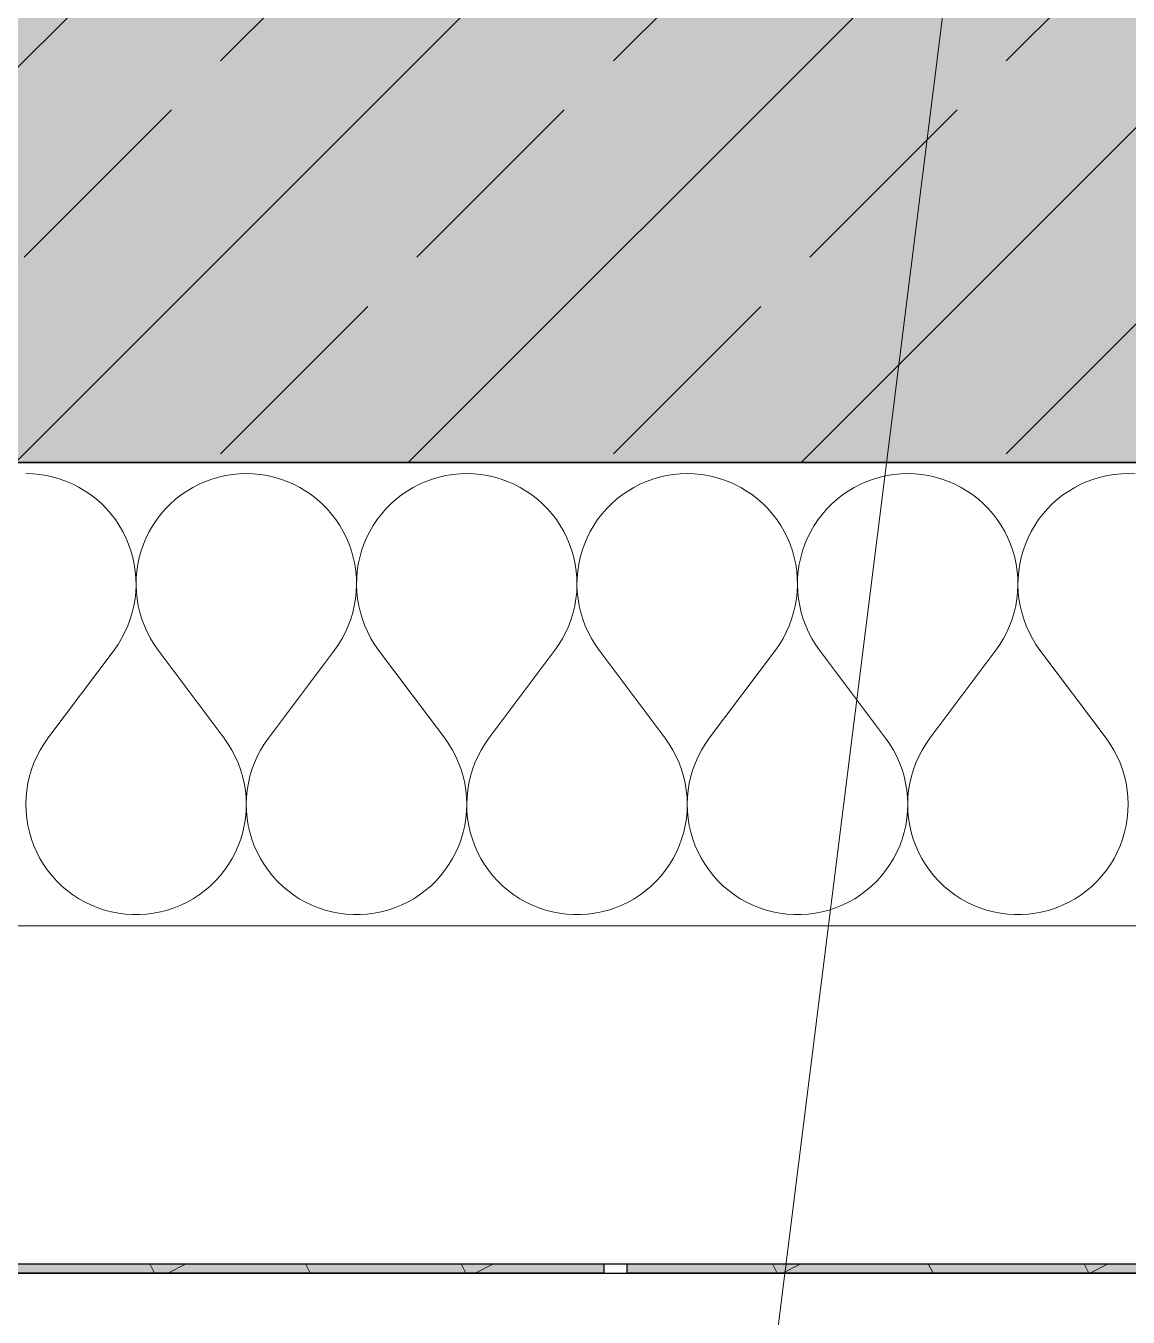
# Model space of a CAD drawing. Header units: metres. Extents: x -22.4 to 53.1, y 133.6 to 157.9.
# Drawn here: x 26.463 to 26.94, y 137.471 to 138.029 of the extents above; entities that cross this region are included whole.
import ezdxf

# ---------------------------------------------------------------- set-up
doc = ezdxf.new("R2010")
doc.units = ezdxf.units.M
doc.header["$MEASUREMENT"] = 0
doc.linetypes.add('Wipeout_Contour', pattern=[1, 0, -1])
for name, color, linetype in [('10  Fassade', 7, 'Continuous'), ('10  Fassade_Deckschraffur', 7, 'Continuous'), ('10  Fassade_Schnittschraffur', 7, 'Continuous'), ('10  Treppen + Rampen', 7, 'Continuous'), ('10  Wand Massiv', 7, 'Continuous'), ('10  Wand Massiv_Schnittschraffur', 7, 'Continuous'), ('40  Bemaßung 1_50 Achse', 7, 'Continuous')]:
    doc.layers.add(name, color=color, linetype=linetype)
pattern_1 = [(26.86749, (-110.10794, 75.264664), (-0.027115717, 0.053523246), []), (116.86749, (-110.10794, 75.264664), (0.053523246, 0.027115717), [])]

# ---------------------------------------------------------------- blocks, each defined once
blk = doc.blocks.new('*X62', base_point=(-23.4289, 120.77961))
at = {"layer": '10  Wand Massiv_Schnittschraffur', "color": 98, "linetype": 'Continuous', "lineweight": 13, "ltscale": 1000, "true_color": 0x000100}
for p, q in [((26.4665, 137.83505), (26.46349, 137.83515)), ((26.4695, 137.83477), (26.4665, 137.83505)), ((26.47247, 137.83429), (26.4695, 137.83477)), ((26.47541, 137.83363), (26.47247, 137.83429)), ((26.54974, 137.83429), (26.5468, 137.83363)), ((26.55272, 137.83477), (26.54974, 137.83429)), ((26.55571, 137.83505), (26.55272, 137.83477)), ((26.55872, 137.83515), (26.55571, 137.83505)), ((26.56174, 137.83505), (26.55872, 137.83515)), ((26.56473, 137.83477), (26.56174, 137.83505)), ((26.56771, 137.83429), (26.56473, 137.83477)), ((26.57065, 137.83363), (26.56771, 137.83429)), ((26.64498, 137.83429), (26.64204, 137.83363)), ((26.64795, 137.83477), (26.64498, 137.83429)), ((26.65095, 137.83505), (26.64795, 137.83477)), ((26.65396, 137.83515), (26.65095, 137.83505)), ((26.65697, 137.83505), (26.65396, 137.83515)), ((26.65997, 137.83477), (26.65697, 137.83505)), ((26.66295, 137.83429), (26.65997, 137.83477)), ((26.66588, 137.83363), (26.66295, 137.83429)), ((26.74022, 137.83429), (26.73728, 137.83363)), ((26.74319, 137.83477), (26.74022, 137.83429)), ((26.74619, 137.83505), (26.74319, 137.83477)), ((26.7492, 137.83515), (26.74619, 137.83505)), ((26.75221, 137.83505), (26.7492, 137.83515)), ((26.75521, 137.83477), (26.75221, 137.83505)), ((26.75818, 137.83429), (26.75521, 137.83477)), ((26.76112, 137.83363), (26.75818, 137.83429)), ((26.83546, 137.83429), (26.83252, 137.83363)), ((26.83843, 137.83477), (26.83546, 137.83429)), ((26.84143, 137.83505), (26.83843, 137.83477)), ((26.84444, 137.83515), (26.84143, 137.83505)), ((26.84745, 137.83505), (26.84444, 137.83515)), ((26.85045, 137.83477), (26.84745, 137.83505)), ((26.85342, 137.83429), (26.85045, 137.83477)), ((26.85636, 137.83363), (26.85342, 137.83429)), ((26.93069, 137.83429), (26.92775, 137.83363)), ((26.93367, 137.83477), (26.93069, 137.83429)), ((26.93667, 137.83505), (26.93367, 137.83477)), ((26.93968, 137.83515), (26.93667, 137.83505)), ((26.94269, 137.83505), (26.93968, 137.83515)), ((26.4783, 137.83278), (26.47541, 137.83363)), ((26.48113, 137.83176), (26.4783, 137.83278)), ((26.48389, 137.83055), (26.48113, 137.83176)), ((26.48657, 137.82918), (26.48389, 137.83055)), ((26.48916, 137.82763), (26.48657, 137.82918)), ((26.53564, 137.82918), (26.53305, 137.82763)), ((26.53832, 137.83055), (26.53564, 137.82918)), ((26.54108, 137.83176), (26.53832, 137.83055)), ((26.54391, 137.83278), (26.54108, 137.83176)), ((26.5468, 137.83363), (26.54391, 137.83278)), ((26.57354, 137.83278), (26.57065, 137.83363)), ((26.57637, 137.83176), (26.57354, 137.83278)), ((26.57913, 137.83055), (26.57637, 137.83176)), ((26.58181, 137.82918), (26.57913, 137.83055)), ((26.5844, 137.82763), (26.58181, 137.82918)), ((26.63088, 137.82918), (26.62829, 137.82763)), ((26.63356, 137.83055), (26.63088, 137.82918)), ((26.63632, 137.83176), (26.63356, 137.83055)), ((26.63915, 137.83278), (26.63632, 137.83176)), ((26.64204, 137.83363), (26.63915, 137.83278)), ((26.66878, 137.83278), (26.66588, 137.83363)), ((26.67161, 137.83176), (26.66878, 137.83278)), ((26.67437, 137.83055), (26.67161, 137.83176)), ((26.67705, 137.82918), (26.67437, 137.83055)), ((26.67963, 137.82763), (26.67705, 137.82918)), ((26.72612, 137.82918), (26.72353, 137.82763)), ((26.72879, 137.83055), (26.72612, 137.82918)), ((26.73156, 137.83176), (26.72879, 137.83055)), ((26.73439, 137.83278), (26.73156, 137.83176)), ((26.73728, 137.83363), (26.73439, 137.83278)), ((26.76401, 137.83278), (26.76112, 137.83363)), ((26.76685, 137.83176), (26.76401, 137.83278)), ((26.76961, 137.83055), (26.76685, 137.83176)), ((26.77229, 137.82918), (26.76961, 137.83055)), ((26.77487, 137.82763), (26.77229, 137.82918)), ((26.82135, 137.82918), (26.81877, 137.82763)), ((26.82403, 137.83055), (26.82135, 137.82918)), ((26.82679, 137.83176), (26.82403, 137.83055)), ((26.82963, 137.83278), (26.82679, 137.83176)), ((26.83252, 137.83363), (26.82963, 137.83278)), ((26.85925, 137.83278), (26.85636, 137.83363)), ((26.86208, 137.83176), (26.85925, 137.83278)), ((26.86484, 137.83055), (26.86208, 137.83176)), ((26.86752, 137.82918), (26.86484, 137.83055)), ((26.87011, 137.82763), (26.86752, 137.82918)), ((26.91659, 137.82918), (26.914, 137.82763)), ((26.91927, 137.83055), (26.91659, 137.82918)), ((26.92203, 137.83176), (26.91927, 137.83055)), ((26.92486, 137.83278), (26.92203, 137.83176)), ((26.92775, 137.83363), (26.92486, 137.83278)), ((26.49164, 137.82593), (26.48916, 137.82763)), ((26.49401, 137.82407), (26.49164, 137.82593)), ((26.49626, 137.82207), (26.49401, 137.82407)), ((26.5282, 137.82407), (26.52595, 137.82207)), ((26.53057, 137.82593), (26.5282, 137.82407)), ((26.53305, 137.82763), (26.53057, 137.82593)), ((26.58688, 137.82593), (26.5844, 137.82763)), ((26.58925, 137.82407), (26.58688, 137.82593)), ((26.5915, 137.82207), (26.58925, 137.82407)), ((26.62343, 137.82407), (26.62118, 137.82207)), ((26.62581, 137.82593), (26.62343, 137.82407)), ((26.62829, 137.82763), (26.62581, 137.82593)), ((26.68212, 137.82593), (26.67963, 137.82763)), ((26.68449, 137.82407), (26.68212, 137.82593)), ((26.68674, 137.82207), (26.68449, 137.82407)), ((26.71867, 137.82407), (26.71642, 137.82207)), ((26.72104, 137.82593), (26.71867, 137.82407)), ((26.72353, 137.82763), (26.72104, 137.82593)), ((26.77736, 137.82593), (26.77487, 137.82763)), ((26.77973, 137.82407), (26.77736, 137.82593)), ((26.78198, 137.82207), (26.77973, 137.82407)), ((26.81391, 137.82407), (26.81166, 137.82207)), ((26.81628, 137.82593), (26.81391, 137.82407)), ((26.81877, 137.82763), (26.81628, 137.82593)), ((26.8726, 137.82593), (26.87011, 137.82763)), ((26.87497, 137.82407), (26.8726, 137.82593)), ((26.87722, 137.82207), (26.87497, 137.82407)), ((26.90915, 137.82407), (26.9069, 137.82207)), ((26.91152, 137.82593), (26.90915, 137.82407)), ((26.914, 137.82763), (26.91152, 137.82593)), ((26.49838, 137.81993), (26.49626, 137.82207)), ((26.50036, 137.81766), (26.49838, 137.81993)), ((26.50219, 137.81527), (26.50036, 137.81766)), ((26.52185, 137.81766), (26.52002, 137.81527)), ((26.52383, 137.81993), (26.52185, 137.81766)), ((26.52595, 137.82207), (26.52383, 137.81993)), ((26.59362, 137.81993), (26.5915, 137.82207)), ((26.5956, 137.81766), (26.59362, 137.81993)), ((26.59743, 137.81527), (26.5956, 137.81766)), ((26.61709, 137.81766), (26.61526, 137.81527)), ((26.61907, 137.81993), (26.61709, 137.81766)), ((26.62118, 137.82207), (26.61907, 137.81993)), ((26.68886, 137.81993), (26.68674, 137.82207)), ((26.69084, 137.81766), (26.68886, 137.81993)), ((26.69267, 137.81527), (26.69084, 137.81766)), ((26.71233, 137.81766), (26.71049, 137.81527)), ((26.7143, 137.81993), (26.71233, 137.81766)), ((26.71642, 137.82207), (26.7143, 137.81993)), ((26.7841, 137.81993), (26.78198, 137.82207)), ((26.78608, 137.81766), (26.7841, 137.81993)), ((26.78791, 137.81527), (26.78608, 137.81766)), ((26.80756, 137.81766), (26.80573, 137.81527)), ((26.80954, 137.81993), (26.80756, 137.81766)), ((26.81166, 137.82207), (26.80954, 137.81993)), ((26.87933, 137.81993), (26.87722, 137.82207)), ((26.88131, 137.81766), (26.87933, 137.81993)), ((26.88314, 137.81527), (26.88131, 137.81766)), ((26.9028, 137.81766), (26.90097, 137.81527)), ((26.90478, 137.81993), (26.9028, 137.81766)), ((26.9069, 137.82207), (26.90478, 137.81993)), ((26.50387, 137.81276), (26.50219, 137.81527)), ((26.50538, 137.81016), (26.50387, 137.81276)), ((26.51834, 137.81276), (26.51683, 137.81016)), ((26.52002, 137.81527), (26.51834, 137.81276)), ((26.59911, 137.81276), (26.59743, 137.81527)), ((26.60062, 137.81016), (26.59911, 137.81276)), ((26.61358, 137.81276), (26.61207, 137.81016)), ((26.61526, 137.81527), (26.61358, 137.81276)), ((26.69434, 137.81276), (26.69267, 137.81527)), ((26.69586, 137.81016), (26.69434, 137.81276)), ((26.70882, 137.81276), (26.7073, 137.81016)), ((26.71049, 137.81527), (26.70882, 137.81276)), ((26.78958, 137.81276), (26.78791, 137.81527)), ((26.7911, 137.81016), (26.78958, 137.81276)), ((26.80406, 137.81276), (26.80254, 137.81016)), ((26.80573, 137.81527), (26.80406, 137.81276)), ((26.88482, 137.81276), (26.88314, 137.81527)), ((26.88634, 137.81016), (26.88482, 137.81276)), ((26.89929, 137.81276), (26.89778, 137.81016)), ((26.90097, 137.81527), (26.89929, 137.81276)), ((26.50673, 137.80747), (26.50538, 137.81016)), ((26.5079, 137.80469), (26.50673, 137.80747)), ((26.51548, 137.80747), (26.51431, 137.80469)), ((26.51683, 137.81016), (26.51548, 137.80747)), ((26.60197, 137.80747), (26.60062, 137.81016)), ((26.60314, 137.80469), (26.60197, 137.80747)), ((26.61072, 137.80747), (26.60954, 137.80469)), ((26.61207, 137.81016), (26.61072, 137.80747)), ((26.69721, 137.80747), (26.69586, 137.81016)), ((26.69838, 137.80469), (26.69721, 137.80747)), ((26.70596, 137.80747), (26.70478, 137.80469)), ((26.7073, 137.81016), (26.70596, 137.80747)), ((26.79244, 137.80747), (26.7911, 137.81016)), ((26.79362, 137.80469), (26.79244, 137.80747)), ((26.80119, 137.80747), (26.80002, 137.80469)), ((26.80254, 137.81016), (26.80119, 137.80747)), ((26.88768, 137.80747), (26.88634, 137.81016)), ((26.88886, 137.80469), (26.88768, 137.80747)), ((26.89643, 137.80747), (26.89526, 137.80469)), ((26.89778, 137.81016), (26.89643, 137.80747)), ((26.5089, 137.80185), (26.5079, 137.80469)), ((26.50972, 137.79895), (26.5089, 137.80185)), ((26.51331, 137.80185), (26.5125, 137.79895)), ((26.51431, 137.80469), (26.51331, 137.80185)), ((26.60414, 137.80185), (26.60314, 137.80469)), ((26.60495, 137.79895), (26.60414, 137.80185)), ((26.60855, 137.80185), (26.60773, 137.79895)), ((26.60954, 137.80469), (26.60855, 137.80185)), ((26.69938, 137.80185), (26.69838, 137.80469)), ((26.70019, 137.79895), (26.69938, 137.80185)), ((26.70379, 137.80185), (26.70297, 137.79895)), ((26.70478, 137.80469), (26.70379, 137.80185)), ((26.79462, 137.80185), (26.79362, 137.80469)), ((26.79543, 137.79895), (26.79462, 137.80185)), ((26.79902, 137.80185), (26.79821, 137.79895)), ((26.80002, 137.80469), (26.79902, 137.80185)), ((26.88985, 137.80185), (26.88886, 137.80469)), ((26.89067, 137.79895), (26.88985, 137.80185)), ((26.89426, 137.80185), (26.89345, 137.79895)), ((26.89526, 137.80469), (26.89426, 137.80185)), ((26.51035, 137.796), (26.50972, 137.79895)), ((26.51079, 137.79302), (26.51035, 137.796)), ((26.51187, 137.796), (26.51142, 137.79302)), ((26.5125, 137.79895), (26.51187, 137.796)), ((26.60558, 137.796), (26.60495, 137.79895)), ((26.60603, 137.79302), (26.60558, 137.796)), ((26.6071, 137.796), (26.60666, 137.79302)), ((26.60773, 137.79895), (26.6071, 137.796)), ((26.70082, 137.796), (26.70019, 137.79895)), ((26.70126, 137.79302), (26.70082, 137.796)), ((26.70234, 137.796), (26.7019, 137.79302)), ((26.70297, 137.79895), (26.70234, 137.796)), ((26.79606, 137.796), (26.79543, 137.79895)), ((26.7965, 137.79302), (26.79606, 137.796)), ((26.79758, 137.796), (26.79714, 137.79302)), ((26.79821, 137.79895), (26.79758, 137.796)), ((26.8913, 137.796), (26.89067, 137.79895)), ((26.89174, 137.79302), (26.8913, 137.796)), ((26.89282, 137.796), (26.89238, 137.79302)), ((26.89345, 137.79895), (26.89282, 137.796)), ((26.51104, 137.79002), (26.51079, 137.79302)), ((26.5111, 137.78701), (26.51104, 137.79002)), ((26.51117, 137.79002), (26.51111, 137.78701)), ((26.51142, 137.79302), (26.51117, 137.79002)), ((26.60628, 137.79002), (26.60603, 137.79302)), ((26.60634, 137.78701), (26.60628, 137.79002)), ((26.60641, 137.79002), (26.60635, 137.78701)), ((26.60666, 137.79302), (26.60641, 137.79002)), ((26.70152, 137.79002), (26.70126, 137.79302)), ((26.70158, 137.78701), (26.70152, 137.79002)), ((26.70165, 137.79002), (26.70158, 137.78701)), ((26.7019, 137.79302), (26.70165, 137.79002)), ((26.79675, 137.79002), (26.7965, 137.79302)), ((26.79682, 137.78701), (26.79675, 137.79002)), ((26.79689, 137.79002), (26.79682, 137.78701)), ((26.79714, 137.79302), (26.79689, 137.79002)), ((26.89199, 137.79002), (26.89174, 137.79302)), ((26.89206, 137.78701), (26.89199, 137.79002)), ((26.89212, 137.79002), (26.89206, 137.78701)), ((26.89238, 137.79302), (26.89212, 137.79002)), ((26.51097, 137.784), (26.5111, 137.78701)), ((26.51111, 137.78701), (26.51124, 137.784)), ((26.60621, 137.784), (26.60634, 137.78701)), ((26.60635, 137.78701), (26.60647, 137.784)), ((26.70145, 137.784), (26.70158, 137.78701)), ((26.70158, 137.78701), (26.70171, 137.784)), ((26.79669, 137.784), (26.79682, 137.78701)), ((26.79682, 137.78701), (26.79695, 137.784)), ((26.89193, 137.784), (26.89206, 137.78701)), ((26.89206, 137.78701), (26.89219, 137.784)), ((26.51015, 137.77804), (26.51066, 137.78101)), ((26.51066, 137.78101), (26.51097, 137.784)), ((26.51124, 137.784), (26.51155, 137.78101)), ((26.51155, 137.78101), (26.51206, 137.77804)), ((26.60539, 137.77804), (26.60589, 137.78101)), ((26.60589, 137.78101), (26.60621, 137.784)), ((26.60647, 137.784), (26.60679, 137.78101)), ((26.60679, 137.78101), (26.6073, 137.77804)), ((26.70063, 137.77804), (26.70113, 137.78101)), ((26.70113, 137.78101), (26.70145, 137.784)), ((26.70171, 137.784), (26.70203, 137.78101)), ((26.70203, 137.78101), (26.70254, 137.77804)), ((26.79586, 137.77804), (26.79637, 137.78101)), ((26.79637, 137.78101), (26.79669, 137.784)), ((26.79695, 137.784), (26.79727, 137.78101)), ((26.79727, 137.78101), (26.79778, 137.77804)), ((26.8911, 137.77804), (26.89161, 137.78101)), ((26.89161, 137.78101), (26.89193, 137.784)), ((26.89219, 137.784), (26.89251, 137.78101)), ((26.89251, 137.78101), (26.89301, 137.77804)), ((26.50858, 137.77222), (26.50946, 137.77511)), ((26.50946, 137.77511), (26.51015, 137.77804)), ((26.51206, 137.77804), (26.51275, 137.77511)), ((26.51275, 137.77511), (26.51363, 137.77222)), ((26.60382, 137.77222), (26.60469, 137.77511)), ((26.60469, 137.77511), (26.60539, 137.77804)), ((26.6073, 137.77804), (26.60799, 137.77511)), ((26.60799, 137.77511), (26.60887, 137.77222)), ((26.69906, 137.77222), (26.69993, 137.77511)), ((26.69993, 137.77511), (26.70063, 137.77804)), ((26.70254, 137.77804), (26.70323, 137.77511)), ((26.70323, 137.77511), (26.70411, 137.77222)), ((26.79429, 137.77222), (26.79517, 137.77511)), ((26.79517, 137.77511), (26.79586, 137.77804)), ((26.79778, 137.77804), (26.79847, 137.77511)), ((26.79847, 137.77511), (26.79935, 137.77222)), ((26.88953, 137.77222), (26.89041, 137.77511)), ((26.89041, 137.77511), (26.8911, 137.77804)), ((26.89301, 137.77804), (26.89371, 137.77511)), ((26.89371, 137.77511), (26.89458, 137.77222)), ((26.50629, 137.76666), (26.50752, 137.7694)), ((26.50752, 137.7694), (26.50858, 137.77222)), ((26.51363, 137.77222), (26.51469, 137.7694)), ((26.51469, 137.7694), (26.51592, 137.76666)), ((26.60153, 137.76666), (26.60276, 137.7694)), ((26.60276, 137.7694), (26.60382, 137.77222)), ((26.60887, 137.77222), (26.60993, 137.7694)), ((26.60993, 137.7694), (26.61116, 137.76666)), ((26.69676, 137.76666), (26.698, 137.7694)), ((26.698, 137.7694), (26.69906, 137.77222)), ((26.70411, 137.77222), (26.70517, 137.7694)), ((26.70517, 137.7694), (26.7064, 137.76666)), ((26.792, 137.76666), (26.79324, 137.7694)), ((26.79324, 137.7694), (26.79429, 137.77222)), ((26.79935, 137.77222), (26.8004, 137.7694)), ((26.8004, 137.7694), (26.80164, 137.76666)), ((26.88724, 137.76666), (26.88847, 137.7694)), ((26.88847, 137.7694), (26.88953, 137.77222)), ((26.89458, 137.77222), (26.89564, 137.7694)), ((26.89564, 137.7694), (26.89688, 137.76666)), ((26.50331, 137.76142), (26.50488, 137.76399)), ((26.50488, 137.76399), (26.50629, 137.76666)), ((26.51592, 137.76666), (26.51733, 137.76399)), ((26.51733, 137.76399), (26.5189, 137.76142)), ((26.59855, 137.76142), (26.60012, 137.76399)), ((26.60012, 137.76399), (26.60153, 137.76666)), ((26.61116, 137.76666), (26.61257, 137.76399)), ((26.61257, 137.76399), (26.61414, 137.76142)), ((26.69379, 137.76142), (26.69536, 137.76399)), ((26.69536, 137.76399), (26.69676, 137.76666)), ((26.7064, 137.76666), (26.7078, 137.76399)), ((26.7078, 137.76399), (26.70938, 137.76142)), ((26.78903, 137.76142), (26.7906, 137.76399)), ((26.7906, 137.76399), (26.792, 137.76666)), ((26.80164, 137.76666), (26.80304, 137.76399)), ((26.80304, 137.76399), (26.80461, 137.76142)), ((26.88426, 137.76142), (26.88584, 137.76399)), ((26.88584, 137.76399), (26.88724, 137.76666)), ((26.89688, 137.76666), (26.89828, 137.76399)), ((26.89828, 137.76399), (26.89985, 137.76142)), ((26.47301, 137.72086), (26.50158, 137.75896)), ((26.50158, 137.75896), (26.50331, 137.76142)), ((26.5189, 137.76142), (26.52063, 137.75896)), ((26.5492, 137.72086), (26.52063, 137.75896)), ((26.56825, 137.72086), (26.59682, 137.75896)), ((26.59682, 137.75896), (26.59855, 137.76142)), ((26.61414, 137.76142), (26.61587, 137.75896)), ((26.64444, 137.72086), (26.61587, 137.75896)), ((26.66349, 137.72086), (26.69206, 137.75896)), ((26.69206, 137.75896), (26.69379, 137.76142)), ((26.70938, 137.76142), (26.71111, 137.75896)), ((26.73968, 137.72086), (26.71111, 137.75896)), ((26.75872, 137.72086), (26.7873, 137.75896)), ((26.7873, 137.75896), (26.78903, 137.76142)), ((26.80461, 137.76142), (26.80634, 137.75896)), ((26.83491, 137.72086), (26.80634, 137.75896)), ((26.85396, 137.72086), (26.88253, 137.75896)), ((26.88253, 137.75896), (26.88426, 137.76142)), ((26.89985, 137.76142), (26.90158, 137.75896)), ((26.93015, 137.72086), (26.90158, 137.75896)), ((26.47126, 137.71836), (26.46967, 137.71575)), ((26.47301, 137.72086), (26.47126, 137.71836)), ((26.55095, 137.71836), (26.5492, 137.72086)), ((26.55254, 137.71575), (26.55095, 137.71836)), ((26.56649, 137.71836), (26.5649, 137.71575)), ((26.56825, 137.72086), (26.56649, 137.71836)), ((26.64619, 137.71836), (26.64444, 137.72086)), ((26.64778, 137.71575), (26.64619, 137.71836)), ((26.66173, 137.71836), (26.66014, 137.71575)), ((26.66349, 137.72086), (26.66173, 137.71836)), ((26.74143, 137.71836), (26.73968, 137.72086)), ((26.74302, 137.71575), (26.74143, 137.71836)), ((26.75697, 137.71836), (26.75538, 137.71575)), ((26.75872, 137.72086), (26.75697, 137.71836)), ((26.83667, 137.71836), (26.83491, 137.72086)), ((26.83826, 137.71575), (26.83667, 137.71836)), ((26.85221, 137.71836), (26.85062, 137.71575)), ((26.85396, 137.72086), (26.85221, 137.71836)), ((26.93191, 137.71836), (26.93015, 137.72086)), ((26.9335, 137.71575), (26.93191, 137.71836)), ((26.46825, 137.71304), (26.467, 137.71025)), ((26.46967, 137.71575), (26.46825, 137.71304)), ((26.55396, 137.71304), (26.55254, 137.71575)), ((26.55521, 137.71025), (26.55396, 137.71304)), ((26.56348, 137.71304), (26.56224, 137.71025)), ((26.5649, 137.71575), (26.56348, 137.71304)), ((26.6492, 137.71304), (26.64778, 137.71575)), ((26.65045, 137.71025), (26.6492, 137.71304)), ((26.65872, 137.71304), (26.65748, 137.71025)), ((26.66014, 137.71575), (26.65872, 137.71304)), ((26.74444, 137.71304), (26.74302, 137.71575)), ((26.74568, 137.71025), (26.74444, 137.71304)), ((26.75396, 137.71304), (26.75272, 137.71025)), ((26.75538, 137.71575), (26.75396, 137.71304)), ((26.83968, 137.71304), (26.83826, 137.71575)), ((26.84092, 137.71025), (26.83968, 137.71304)), ((26.8492, 137.71304), (26.84796, 137.71025)), ((26.85062, 137.71575), (26.8492, 137.71304)), ((26.93492, 137.71304), (26.9335, 137.71575)), ((26.93616, 137.71025), (26.93492, 137.71304)), ((26.46594, 137.70739), (26.46507, 137.70446)), ((26.467, 137.71025), (26.46594, 137.70739)), ((26.55627, 137.70739), (26.55521, 137.71025)), ((26.55714, 137.70446), (26.55627, 137.70739)), ((26.56118, 137.70739), (26.56031, 137.70446)), ((26.56224, 137.71025), (26.56118, 137.70739)), ((26.65151, 137.70739), (26.65045, 137.71025)), ((26.65238, 137.70446), (26.65151, 137.70739)), ((26.65642, 137.70739), (26.65554, 137.70446)), ((26.65748, 137.71025), (26.65642, 137.70739)), ((26.74674, 137.70739), (26.74568, 137.71025)), ((26.74762, 137.70446), (26.74674, 137.70739)), ((26.75166, 137.70739), (26.75078, 137.70446)), ((26.75272, 137.71025), (26.75166, 137.70739)), ((26.84198, 137.70739), (26.84092, 137.71025)), ((26.84286, 137.70446), (26.84198, 137.70739)), ((26.8469, 137.70739), (26.84602, 137.70446)), ((26.84796, 137.71025), (26.8469, 137.70739)), ((26.93722, 137.70739), (26.93616, 137.71025)), ((26.9381, 137.70446), (26.93722, 137.70739)), ((26.46438, 137.70148), (26.46389, 137.69846)), ((26.46507, 137.70446), (26.46438, 137.70148)), ((26.55783, 137.70148), (26.55714, 137.70446)), ((26.55832, 137.69846), (26.55783, 137.70148)), ((26.55962, 137.70148), (26.55913, 137.69846)), ((26.56031, 137.70446), (26.55962, 137.70148)), ((26.65307, 137.70148), (26.65238, 137.70446)), ((26.65356, 137.69846), (26.65307, 137.70148)), ((26.65486, 137.70148), (26.65436, 137.69846)), ((26.65554, 137.70446), (26.65486, 137.70148)), ((26.74831, 137.70148), (26.74762, 137.70446)), ((26.7488, 137.69846), (26.74831, 137.70148)), ((26.7501, 137.70148), (26.7496, 137.69846)), ((26.75078, 137.70446), (26.7501, 137.70148)), ((26.84354, 137.70148), (26.84286, 137.70446)), ((26.84404, 137.69846), (26.84354, 137.70148)), ((26.84533, 137.70148), (26.84484, 137.69846)), ((26.84602, 137.70446), (26.84533, 137.70148)), ((26.93878, 137.70148), (26.9381, 137.70446)), ((26.93927, 137.69846), (26.93878, 137.70148)), ((26.46359, 137.69542), (26.46349, 137.69237)), ((26.46389, 137.69846), (26.46359, 137.69542)), ((26.55862, 137.69542), (26.55832, 137.69846)), ((26.55872, 137.69237), (26.55862, 137.69542)), ((26.55883, 137.69542), (26.55872, 137.69237)), ((26.55913, 137.69846), (26.55883, 137.69542)), ((26.65386, 137.69542), (26.65356, 137.69846)), ((26.65396, 137.69237), (26.65386, 137.69542)), ((26.65407, 137.69542), (26.65396, 137.69237)), ((26.65436, 137.69846), (26.65407, 137.69542)), ((26.7491, 137.69542), (26.7488, 137.69846)), ((26.7492, 137.69237), (26.7491, 137.69542)), ((26.7493, 137.69542), (26.7492, 137.69237)), ((26.7496, 137.69846), (26.7493, 137.69542)), ((26.84434, 137.69542), (26.84404, 137.69846)), ((26.84444, 137.69237), (26.84434, 137.69542)), ((26.84454, 137.69542), (26.84444, 137.69237)), ((26.84484, 137.69846), (26.84454, 137.69542)), ((26.93957, 137.69542), (26.93927, 137.69846)), ((26.93968, 137.69237), (26.93957, 137.69542)), ((26.46349, 137.69237), (26.46358, 137.68931)), ((26.46358, 137.68931), (26.46387, 137.68627)), ((26.55834, 137.68627), (26.55863, 137.68931)), ((26.55863, 137.68931), (26.55872, 137.69237)), ((26.55872, 137.69237), (26.55882, 137.68931)), ((26.55882, 137.68931), (26.55911, 137.68627)), ((26.65358, 137.68627), (26.65387, 137.68931)), ((26.65387, 137.68931), (26.65396, 137.69237)), ((26.65396, 137.69237), (26.65406, 137.68931)), ((26.65406, 137.68931), (26.65434, 137.68627)), ((26.74882, 137.68627), (26.74911, 137.68931)), ((26.74911, 137.68931), (26.7492, 137.69237)), ((26.7492, 137.69237), (26.74929, 137.68931)), ((26.74929, 137.68931), (26.74958, 137.68627)), ((26.84406, 137.68627), (26.84435, 137.68931)), ((26.84435, 137.68931), (26.84444, 137.69237)), ((26.84444, 137.69237), (26.84453, 137.68931)), ((26.84453, 137.68931), (26.84482, 137.68627)), ((26.9393, 137.68627), (26.93958, 137.68931)), ((26.93958, 137.68931), (26.93968, 137.69237)), ((26.46387, 137.68627), (26.46435, 137.68325)), ((26.55786, 137.68325), (26.55834, 137.68627)), ((26.55911, 137.68627), (26.55959, 137.68325)), ((26.6531, 137.68325), (26.65358, 137.68627)), ((26.65434, 137.68627), (26.65483, 137.68325)), ((26.74834, 137.68325), (26.74882, 137.68627)), ((26.74958, 137.68627), (26.75007, 137.68325)), ((26.84357, 137.68325), (26.84406, 137.68627)), ((26.84482, 137.68627), (26.8453, 137.68325)), ((26.93881, 137.68325), (26.9393, 137.68627)), ((26.46435, 137.68325), (26.46503, 137.68027)), ((26.46503, 137.68027), (26.46589, 137.67734)), ((26.55632, 137.67734), (26.55718, 137.68027)), ((26.55718, 137.68027), (26.55786, 137.68325)), ((26.55959, 137.68325), (26.56027, 137.68027)), ((26.56027, 137.68027), (26.56113, 137.67734)), ((26.65156, 137.67734), (26.65242, 137.68027)), ((26.65242, 137.68027), (26.6531, 137.68325)), ((26.65483, 137.68325), (26.6555, 137.68027)), ((26.6555, 137.68027), (26.65637, 137.67734)), ((26.74679, 137.67734), (26.74766, 137.68027)), ((26.74766, 137.68027), (26.74834, 137.68325)), ((26.75007, 137.68325), (26.75074, 137.68027)), ((26.75074, 137.68027), (26.75161, 137.67734)), ((26.84203, 137.67734), (26.8429, 137.68027)), ((26.8429, 137.68027), (26.84357, 137.68325)), ((26.8453, 137.68325), (26.84598, 137.68027)), ((26.84598, 137.68027), (26.84684, 137.67734)), ((26.93727, 137.67734), (26.93814, 137.68027)), ((26.93814, 137.68027), (26.93881, 137.68325)), ((26.46589, 137.67734), (26.46694, 137.67447)), ((26.46694, 137.67447), (26.46818, 137.67168)), ((26.55403, 137.67168), (26.55527, 137.67447)), ((26.55527, 137.67447), (26.55632, 137.67734)), ((26.56113, 137.67734), (26.56218, 137.67447)), ((26.56218, 137.67447), (26.56342, 137.67168)), ((26.64927, 137.67168), (26.65051, 137.67447)), ((26.65051, 137.67447), (26.65156, 137.67734)), ((26.65637, 137.67734), (26.65742, 137.67447)), ((26.65742, 137.67447), (26.65865, 137.67168)), ((26.74451, 137.67168), (26.74574, 137.67447)), ((26.74574, 137.67447), (26.74679, 137.67734)), ((26.75161, 137.67734), (26.75266, 137.67447)), ((26.75266, 137.67447), (26.75389, 137.67168)), ((26.83975, 137.67168), (26.84098, 137.67447)), ((26.84098, 137.67447), (26.84203, 137.67734)), ((26.84684, 137.67734), (26.8479, 137.67447)), ((26.8479, 137.67447), (26.84913, 137.67168)), ((26.93499, 137.67168), (26.93622, 137.67447)), ((26.93622, 137.67447), (26.93727, 137.67734)), ((26.46818, 137.67168), (26.46959, 137.66897)), ((26.46959, 137.66897), (26.47117, 137.66635)), ((26.55104, 137.66635), (26.55262, 137.66897)), ((26.55262, 137.66897), (26.55403, 137.67168)), ((26.56342, 137.67168), (26.56483, 137.66897)), ((26.56483, 137.66897), (26.56641, 137.66635)), ((26.64628, 137.66635), (26.64786, 137.66897)), ((26.64786, 137.66897), (26.64927, 137.67168)), ((26.65865, 137.67168), (26.66006, 137.66897)), ((26.66006, 137.66897), (26.66165, 137.66635)), ((26.74152, 137.66635), (26.7431, 137.66897)), ((26.7431, 137.66897), (26.74451, 137.67168)), ((26.75389, 137.67168), (26.7553, 137.66897)), ((26.7553, 137.66897), (26.75688, 137.66635)), ((26.83676, 137.66635), (26.83834, 137.66897)), ((26.83834, 137.66897), (26.83975, 137.67168)), ((26.84913, 137.67168), (26.85054, 137.66897)), ((26.85054, 137.66897), (26.85212, 137.66635)), ((26.93199, 137.66635), (26.93358, 137.66897)), ((26.93358, 137.66897), (26.93499, 137.67168)), ((26.47117, 137.66635), (26.47291, 137.66385)), ((26.47291, 137.66385), (26.47482, 137.66145)), ((26.47482, 137.66145), (26.47687, 137.65919)), ((26.54534, 137.65919), (26.54739, 137.66145)), ((26.54739, 137.66145), (26.5493, 137.66385)), ((26.5493, 137.66385), (26.55104, 137.66635)), ((26.56641, 137.66635), (26.56815, 137.66385)), ((26.56815, 137.66385), (26.57006, 137.66145)), ((26.57006, 137.66145), (26.57211, 137.65919)), ((26.64058, 137.65919), (26.64263, 137.66145)), ((26.64263, 137.66145), (26.64453, 137.66385)), ((26.64453, 137.66385), (26.64628, 137.66635)), ((26.66165, 137.66635), (26.66339, 137.66385)), ((26.66339, 137.66385), (26.66529, 137.66145)), ((26.66529, 137.66145), (26.66735, 137.65919)), ((26.73582, 137.65919), (26.73787, 137.66145)), ((26.73787, 137.66145), (26.73977, 137.66385)), ((26.73977, 137.66385), (26.74152, 137.66635)), ((26.75688, 137.66635), (26.75863, 137.66385)), ((26.75863, 137.66385), (26.76053, 137.66145)), ((26.76053, 137.66145), (26.76258, 137.65919)), ((26.83106, 137.65919), (26.83311, 137.66145)), ((26.83311, 137.66145), (26.83501, 137.66385)), ((26.83501, 137.66385), (26.83676, 137.66635)), ((26.85212, 137.66635), (26.85387, 137.66385)), ((26.85387, 137.66385), (26.85577, 137.66145)), ((26.85577, 137.66145), (26.85782, 137.65919)), ((26.92629, 137.65919), (26.92835, 137.66145)), ((26.92835, 137.66145), (26.93025, 137.66385)), ((26.93025, 137.66385), (26.93199, 137.66635)), ((26.47687, 137.65919), (26.47906, 137.65706)), ((26.47906, 137.65706), (26.48139, 137.65508)), ((26.54082, 137.65508), (26.54315, 137.65706)), ((26.54315, 137.65706), (26.54534, 137.65919)), ((26.57211, 137.65919), (26.5743, 137.65706)), ((26.5743, 137.65706), (26.57663, 137.65508)), ((26.63606, 137.65508), (26.63839, 137.65706)), ((26.63839, 137.65706), (26.64058, 137.65919)), ((26.66735, 137.65919), (26.66954, 137.65706)), ((26.66954, 137.65706), (26.67186, 137.65508)), ((26.7313, 137.65508), (26.73362, 137.65706)), ((26.73362, 137.65706), (26.73582, 137.65919)), ((26.76258, 137.65919), (26.76478, 137.65706)), ((26.76478, 137.65706), (26.7671, 137.65508)), ((26.82654, 137.65508), (26.82886, 137.65706)), ((26.82886, 137.65706), (26.83106, 137.65919)), ((26.85782, 137.65919), (26.86002, 137.65706)), ((26.86002, 137.65706), (26.86234, 137.65508)), ((26.92177, 137.65508), (26.9241, 137.65706)), ((26.9241, 137.65706), (26.92629, 137.65919)), ((26.48139, 137.65508), (26.48384, 137.65325)), ((26.48384, 137.65325), (26.4864, 137.65158)), ((26.4864, 137.65158), (26.48906, 137.65008)), ((26.53315, 137.65008), (26.53581, 137.65158)), ((26.53581, 137.65158), (26.53837, 137.65325)), ((26.53837, 137.65325), (26.54082, 137.65508)), ((26.57663, 137.65508), (26.57907, 137.65325)), ((26.57907, 137.65325), (26.58163, 137.65158)), ((26.58163, 137.65158), (26.5843, 137.65008)), ((26.62839, 137.65008), (26.63105, 137.65158)), ((26.63105, 137.65158), (26.63361, 137.65325)), ((26.63361, 137.65325), (26.63606, 137.65508)), ((26.67186, 137.65508), (26.67431, 137.65325)), ((26.67431, 137.65325), (26.67687, 137.65158)), ((26.67687, 137.65158), (26.67953, 137.65008)), ((26.72363, 137.65008), (26.72629, 137.65158)), ((26.72629, 137.65158), (26.72885, 137.65325)), ((26.72885, 137.65325), (26.7313, 137.65508)), ((26.7671, 137.65508), (26.76955, 137.65325)), ((26.76955, 137.65325), (26.77211, 137.65158)), ((26.77211, 137.65158), (26.77477, 137.65008)), ((26.81887, 137.65008), (26.82153, 137.65158)), ((26.82153, 137.65158), (26.82409, 137.65325)), ((26.82409, 137.65325), (26.82654, 137.65508)), ((26.86234, 137.65508), (26.86479, 137.65325)), ((26.86479, 137.65325), (26.86735, 137.65158)), ((26.86735, 137.65158), (26.87001, 137.65008)), ((26.91411, 137.65008), (26.91677, 137.65158)), ((26.91677, 137.65158), (26.91933, 137.65325)), ((26.91933, 137.65325), (26.92177, 137.65508)), ((26.48906, 137.65008), (26.49181, 137.64875)), ((26.49181, 137.64875), (26.49464, 137.64761)), ((26.49464, 137.64761), (26.49754, 137.64664)), ((26.49754, 137.64664), (26.5005, 137.64587)), ((26.5005, 137.64587), (26.5035, 137.64528)), ((26.5035, 137.64528), (26.50653, 137.64489)), ((26.50653, 137.64489), (26.50958, 137.64469)), ((26.50958, 137.64469), (26.51263, 137.64469)), ((26.51263, 137.64469), (26.51568, 137.64489)), ((26.51568, 137.64489), (26.51871, 137.64528)), ((26.51871, 137.64528), (26.52171, 137.64587)), ((26.52171, 137.64587), (26.52467, 137.64664)), ((26.52467, 137.64664), (26.52757, 137.64761)), ((26.52757, 137.64761), (26.5304, 137.64875)), ((26.5304, 137.64875), (26.53315, 137.65008)), ((26.5843, 137.65008), (26.58705, 137.64875)), ((26.58705, 137.64875), (26.58988, 137.64761)), ((26.58988, 137.64761), (26.59278, 137.64664)), ((26.59278, 137.64664), (26.59574, 137.64587)), ((26.59574, 137.64587), (26.59874, 137.64528)), ((26.59874, 137.64528), (26.60177, 137.64489)), ((26.60177, 137.64489), (26.60482, 137.64469)), ((26.60482, 137.64469), (26.60787, 137.64469)), ((26.60787, 137.64469), (26.61092, 137.64489)), ((26.61092, 137.64489), (26.61395, 137.64528)), ((26.61395, 137.64528), (26.61695, 137.64587)), ((26.61695, 137.64587), (26.61991, 137.64664)), ((26.61991, 137.64664), (26.62281, 137.64761)), ((26.62281, 137.64761), (26.62564, 137.64875)), ((26.62564, 137.64875), (26.62839, 137.65008)), ((26.67953, 137.65008), (26.68229, 137.64875)), ((26.68229, 137.64875), (26.68512, 137.64761)), ((26.68512, 137.64761), (26.68802, 137.64664)), ((26.68802, 137.64664), (26.69097, 137.64587)), ((26.69097, 137.64587), (26.69397, 137.64528)), ((26.69397, 137.64528), (26.697, 137.64489)), ((26.697, 137.64489), (26.70005, 137.64469)), ((26.70005, 137.64469), (26.70311, 137.64469)), ((26.70311, 137.64469), (26.70616, 137.64489)), ((26.70616, 137.64489), (26.70919, 137.64528)), ((26.70919, 137.64528), (26.71219, 137.64587)), ((26.71219, 137.64587), (26.71514, 137.64664)), ((26.71514, 137.64664), (26.71804, 137.64761)), ((26.71804, 137.64761), (26.72088, 137.64875)), ((26.72088, 137.64875), (26.72363, 137.65008)), ((26.77477, 137.65008), (26.77752, 137.64875)), ((26.77752, 137.64875), (26.78036, 137.64761)), ((26.78036, 137.64761), (26.78326, 137.64664)), ((26.78326, 137.64664), (26.78621, 137.64587)), ((26.78621, 137.64587), (26.78921, 137.64528)), ((26.78921, 137.64528), (26.79224, 137.64489)), ((26.79224, 137.64489), (26.79529, 137.64469)), ((26.79529, 137.64469), (26.79835, 137.64469)), ((26.79835, 137.64469), (26.8014, 137.64489)), ((26.8014, 137.64489), (26.80443, 137.64528)), ((26.80443, 137.64528), (26.80743, 137.64587)), ((26.80743, 137.64587), (26.81038, 137.64664)), ((26.81038, 137.64664), (26.81328, 137.64761)), ((26.81328, 137.64761), (26.81611, 137.64875)), ((26.81611, 137.64875), (26.81887, 137.65008)), ((26.87001, 137.65008), (26.87276, 137.64875)), ((26.87276, 137.64875), (26.8756, 137.64761)), ((26.8756, 137.64761), (26.87849, 137.64664)), ((26.87849, 137.64664), (26.88145, 137.64587)), ((26.88145, 137.64587), (26.88445, 137.64528)), ((26.88445, 137.64528), (26.88748, 137.64489)), ((26.88748, 137.64489), (26.89053, 137.64469)), ((26.89053, 137.64469), (26.89359, 137.64469)), ((26.89359, 137.64469), (26.89664, 137.64489)), ((26.89664, 137.64489), (26.89967, 137.64528)), ((26.89967, 137.64528), (26.90267, 137.64587)), ((26.90267, 137.64587), (26.90562, 137.64664)), ((26.90562, 137.64664), (26.90852, 137.64761)), ((26.90852, 137.64761), (26.91135, 137.64875)), ((26.91135, 137.64875), (26.91411, 137.65008))]:
    blk.add_line(p, q, dxfattribs=at)

msp = doc.modelspace()

# ---------------------------------------------------------------- hatches: boundary and pattern name
at = {"layer": '10  Wand Massiv_Schnittschraffur', "linetype": 'Continuous', "lineweight": 0, "true_color": 0xffffff}
msp.add_hatch(color=7, dxfattribs=at).paths.add_polyline_path([(24.60343, 137.83991), (29.91417, 137.83991), (29.91417, 138.03991), (24.60343, 138.03991)])
at = {"layer": '10  Wand Massiv_Schnittschraffur', "linetype": 'Continuous', "lineweight": 13, "true_color": 0x000100}
h = msp.add_hatch(dxfattribs=at)
h.set_pattern_fill('Beton__Stahlbeton_0001', color=98, style=0, pattern_type=2)
h.set_pattern_definition([(45, (-110.10794, 75.26466), (-0.08485281, 0.08485281), []), (45, (-110.15037, 75.30709), (-0.08485281, 0.08485281), [0.09, -0.03])])
h.paths.add_polyline_path([(24.60343, 137.83991), (29.91417, 137.83991), (29.91417, 138.03991), (24.60343, 138.03991)])

# ---------------------------------------------------------------- linework, layer by layer
at = {"layer": '10  Wand Massiv', "color": 7, "linetype": 'Continuous', "lineweight": 35, "ltscale": 1000}
msp.add_line((24.60343, 137.83991), (29.84867, 137.83991), dxfattribs=at)
at = {"layer": '10  Wand Massiv', "color": 7, "linetype": 'Continuous', "lineweight": 13, "ltscale": 1000, "flags": 128}
msp.add_lwpolyline([(24.60343, 137.63991), (29.8236, 137.63991)], dxfattribs=at)

# ---------------------------------------------------------------- block references
at = {"layer": '10  Treppen + Rampen', "color": 7, "linetype": 'Continuous', "lineweight": 13, "ltscale": 1000}
msp.add_blockref('*X62', (-23.4289, 120.77961), dxfattribs=at)

# ---------------------------------------------------------------- wipeouts: each hides what was drawn before it
at = {"color": 254, "linetype": 'Wipeout_Contour', "lineweight": 0, "ltscale": 560.280333}
msp.add_wipeout([(28.06321, 137.49391), (25.37321, 137.49391), (25.37321, 137.48991), (28.06321, 137.48991)], dxfattribs=at).dxf.layer = '10  Fassade_Deckschraffur'

# ---------------------------------------------------------------- next in the draw order: hatches: boundary and pattern name
at = {"layer": '10  Fassade_Schnittschraffur', "linetype": 'Continuous', "lineweight": 0, "true_color": 0xffffff}
for points in [[(26.24823, 137.48991), (26.71323, 137.48991), (26.71323, 137.49391), (26.24823, 137.49391)], [(26.72323, 137.48991), (27.71323, 137.48991), (27.71323, 137.49391), (26.72323, 137.49391)]]:
    msp.add_hatch(color=7, dxfattribs=at).paths.add_polyline_path(points)
at = {"layer": '10  Fassade_Schnittschraffur', "linetype": 'Continuous', "lineweight": 13, "true_color": 0x000100}
h = msp.add_hatch(dxfattribs=at)
h.set_pattern_fill('Dämmung__hart_1_0001', color=98, style=0, pattern_type=2)
h.set_pattern_definition(pattern_1)
h.paths.add_polyline_path([(26.24823, 137.48991), (26.71323, 137.48991), (26.71323, 137.49391), (26.24823, 137.49391)])
h = msp.add_hatch(dxfattribs=at)
h.set_pattern_fill('Dämmung__hart_1_0001', color=98, style=0, pattern_type=2)
h.set_pattern_definition(pattern_1)
h.paths.add_polyline_path([(26.72323, 137.48991), (27.71323, 137.48991), (27.71323, 137.49391), (26.72323, 137.49391)])

# ---------------------------------------------------------------- next in the draw order: linework, layer by layer
at = {"layer": '10  Fassade', "color": 7, "linetype": 'Continuous', "lineweight": 25, "ltscale": 1000, "flags": 128}
for points in [[(25.37321, 137.49391), (28.06321, 137.49391)], [(25.37321, 137.48991), (28.06321, 137.48991)]]:
    msp.add_lwpolyline(points, dxfattribs=at)
for points in [[(26.24823, 137.48991), (26.24823, 137.49391), (26.71323, 137.49391), (26.71323, 137.48991)], [(26.72323, 137.48991), (26.72323, 137.49391), (27.71323, 137.49391), (27.71323, 137.48991)]]:
    msp.add_lwpolyline(points, close=True, dxfattribs=at)
at = {"layer": '40  Bemaßung 1_50 Achse', "color": 7, "linetype": 'Continuous', "lineweight": 13, "ltscale": 1000}
msp.add_line((26.8829, 138.21987), (26.65333, 136.3884), dxfattribs=at)

doc.saveas('drawing.dxf')
